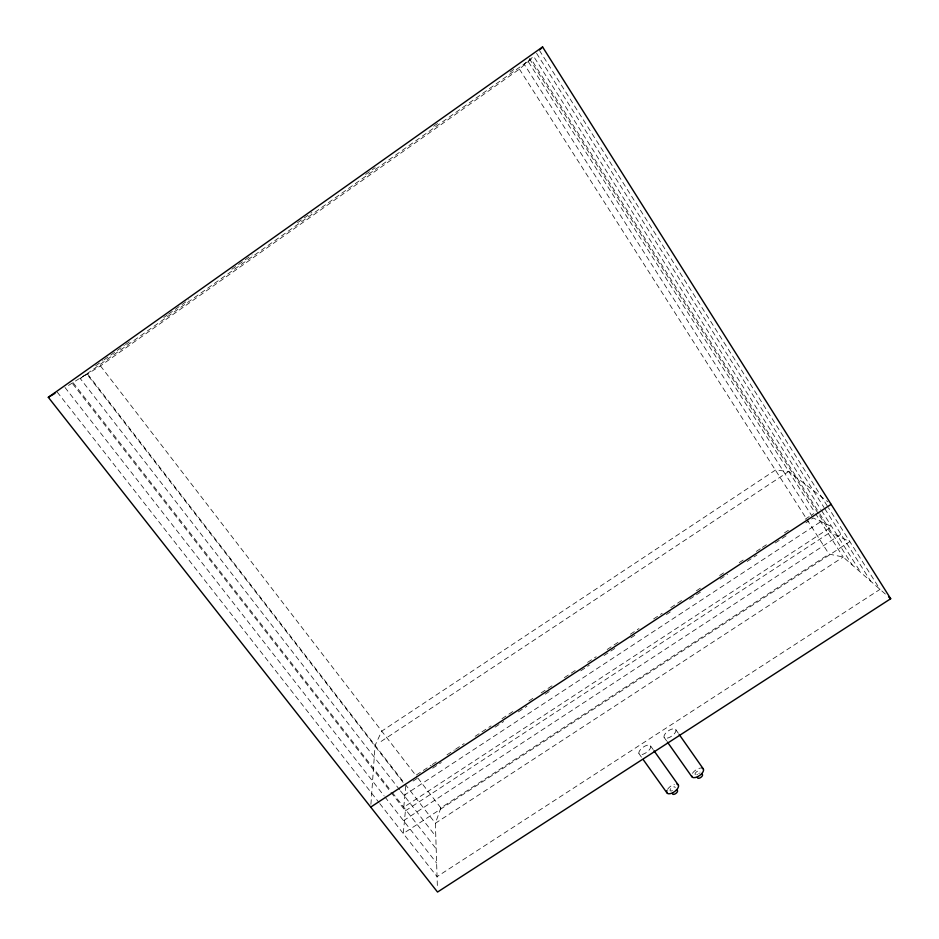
<?xml version="1.0" encoding="UTF-8"?>
<svg xmlns="http://www.w3.org/2000/svg" width="939" height="939" viewBox="0 0 939 939"><rect width="100%" height="100%" fill="white"/><g stroke="black" fill="none" stroke-linecap="round" stroke-linejoin="round"><path stroke-width="0.7" stroke-dasharray="4.7 3.52" d="M370.917 804.336L375.107 745.402L381.739 731.141L775.414 470.11L788.772 471.437L827.963 501.872M72.702 383.816L405.39 810.815L403.277 833.539L849.83 541.603L830.182 532.378L819.184 515.065M405.777 785.873L403.758 807.247L831.708 526.579L813.197 518.023L805.862 522.847M885.348 594.047L843.163 557.027L829.02 554.08L440.837 807.892L435.391 823.257L437.41 887.848M399.615 789.781L80.238 378.523L100.45 365.881L519.408 69.11L531.11 59.087L818.984 512.612M95.684 365.741L102.856 360.658M104.053 359.813L115.99 351.35M117.187 350.505L124.359 345.423M125.544 344.578L131.519 340.341M163.773 317.488L167.353 314.952M168.55 314.107L188.845 299.717M231.851 269.247L252.145 254.856M297.534 222.696L311.865 212.543M365.611 174.454L375.166 167.682M433.689 126.213L438.466 122.833M510.135 72.045L513.715 69.509M80.238 378.523L531.11 59.087M381.105 741.434L788.772 471.437M416.435 774.945L431.107 765.297M432.327 764.487L437.222 761.271M446.999 754.839L454.335 750.015M455.556 749.205L464.124 743.582M475.122 736.34L491.015 725.882M502.025 718.652L514.255 710.612M528.927 700.952L533.81 697.736M541.146 692.912L553.376 684.871M564.386 677.629L576.605 669.589M587.614 662.347L596.171 656.725M607.181 649.483L619.4 641.443M630.409 634.201L638.966 628.578M653.638 618.918L662.195 613.296M670.763 607.662L681.761 600.432M696.433 590.772L701.327 587.556M719.661 575.49L724.556 572.274M739.228 562.625L744.122 559.409M756.341 551.369L761.236 548.153M762.456 547.343L767.351 544.127M784.464 532.871L789.359 529.655M805.251 519.197L813.82 513.574M413.125 781.048L418.019 777.832M432.691 768.184L441.26 762.55M495.099 727.162L503.656 721.528M518.34 711.879L526.908 706.245M545.254 694.179L550.148 690.963M580.736 670.857L589.305 665.223M603.988 655.575L616.219 647.523M630.902 637.874L635.797 634.658M666.385 614.552L671.279 611.324M689.625 599.258L701.867 591.218M720.213 579.152L727.561 574.328M747.139 561.463L756.928 555.019M775.274 542.953L787.504 534.913M403.981 795.403L823.562 519.83M405.39 810.815L830.182 532.378M403.512 820.686L840.968 534.256M68.477 385.436L86.752 373.91L403.089 782.398M57.209 392.068L378.922 802.469M379.814 803.62L437.058 876.639L880.007 589.363L828.468 507.799M65.002 387.49L384.063 795.803M384.943 796.929L436.635 863.082M400.483 790.908L435.802 836.379M73.113 382.713L391.293 791.237M392.185 792.375L436.189 848.879M87.667 374.156L404.204 782.985M405.096 784.135L435.391 823.257L843.163 557.027L815.815 513.997M100.45 365.881L417.022 776.964M417.902 778.102L440.837 807.892M638.931 753.606L641.466 757.163M650.657 746.024A7.019 3.11 -35.7 0 1 642.933 754.275A7.019 3.11 -35.7 0 1 640.809 749.193A7.019 3.11 -35.7 0 1 650.657 746.024L653.18 749.58M664.073 737.326L666.584 740.894M675.834 729.697A7.031 3.134 -35 0 1 668.204 737.913A7.031 3.134 -35 0 1 665.845 732.972A7.031 3.134 -35 0 1 675.834 729.697L678.345 733.277M812.411 516.79L524.103 64.052L533.657 56.387L820.827 509.408M519.408 69.11L806.155 518.269M806.953 519.502L829.02 554.08M819.747 513.809L852.201 564.949M529.244 58.5L818.397 513.821M528.446 61.904L815.04 512.764M539.385 50.342L827.705 506.591M536.58 53.3L824.019 507.483M824.794 508.692L870.641 581.124M821.602 510.64L860.828 572.52M667.559 789.335A6.949 3.333 -35.8 0 1 674.355 784.335M672.5 790.615A2.97 1.42 -35.8 0 1 670.047 790.098A2.97 1.42 -35.8 0 1 672.688 787.199A2.97 1.42 -35.8 0 1 675.141 787.704M692.442 773.325A6.96 3.345 -35 0 1 700.67 768.02M695.33 774.71A2.97 1.432 -35 0 1 697.29 771.33A2.97 1.432 -35 0 1 700.048 772.093M699.367 773.149A2.97 1.432 -35 0 1 698.827 773.677M697.536 774.511A2.97 1.432 -35 0 1 696.867 774.757"/><path stroke-width="1.41" d="M540.183 49.497L542.589 46.95L890.688 598.73L437.539 892.05L48.312 397.303L542.589 46.95M370.717 807.106L831.144 504.337M48.312 397.303L54.978 393.371M888.552 596.852L890.688 598.73M643.156 759.522L666.784 792.645M654.014 750.766L678.416 785.157M667.429 742.08L691.738 776.576M679.179 734.474L703.417 769.064M701.82 774.194A2.97 1.444 -35 0 1 702.055 776.213A2.97 1.444 -35 0 1 698.851 778.267A2.97 1.444 -35 0 1 697.501 776.964M676.96 784.1A6.949 3.333 -35.8 0 1 677.371 788.901A6.949 3.333 -35.8 0 1 669.871 793.725A6.949 3.333 -35.8 0 1 666.913 790.568M676.362 790.215A2.97 1.432 -35.8 0 1 677.277 791.929A2.97 1.432 -35.8 0 1 674.049 794.312A2.97 1.432 -35.8 0 1 672.57 792.997M701.903 768.055A6.96 3.345 -35 0 1 699.801 775.379A6.96 3.345 -35 0 1 691.574 775.661"/></g></svg>
